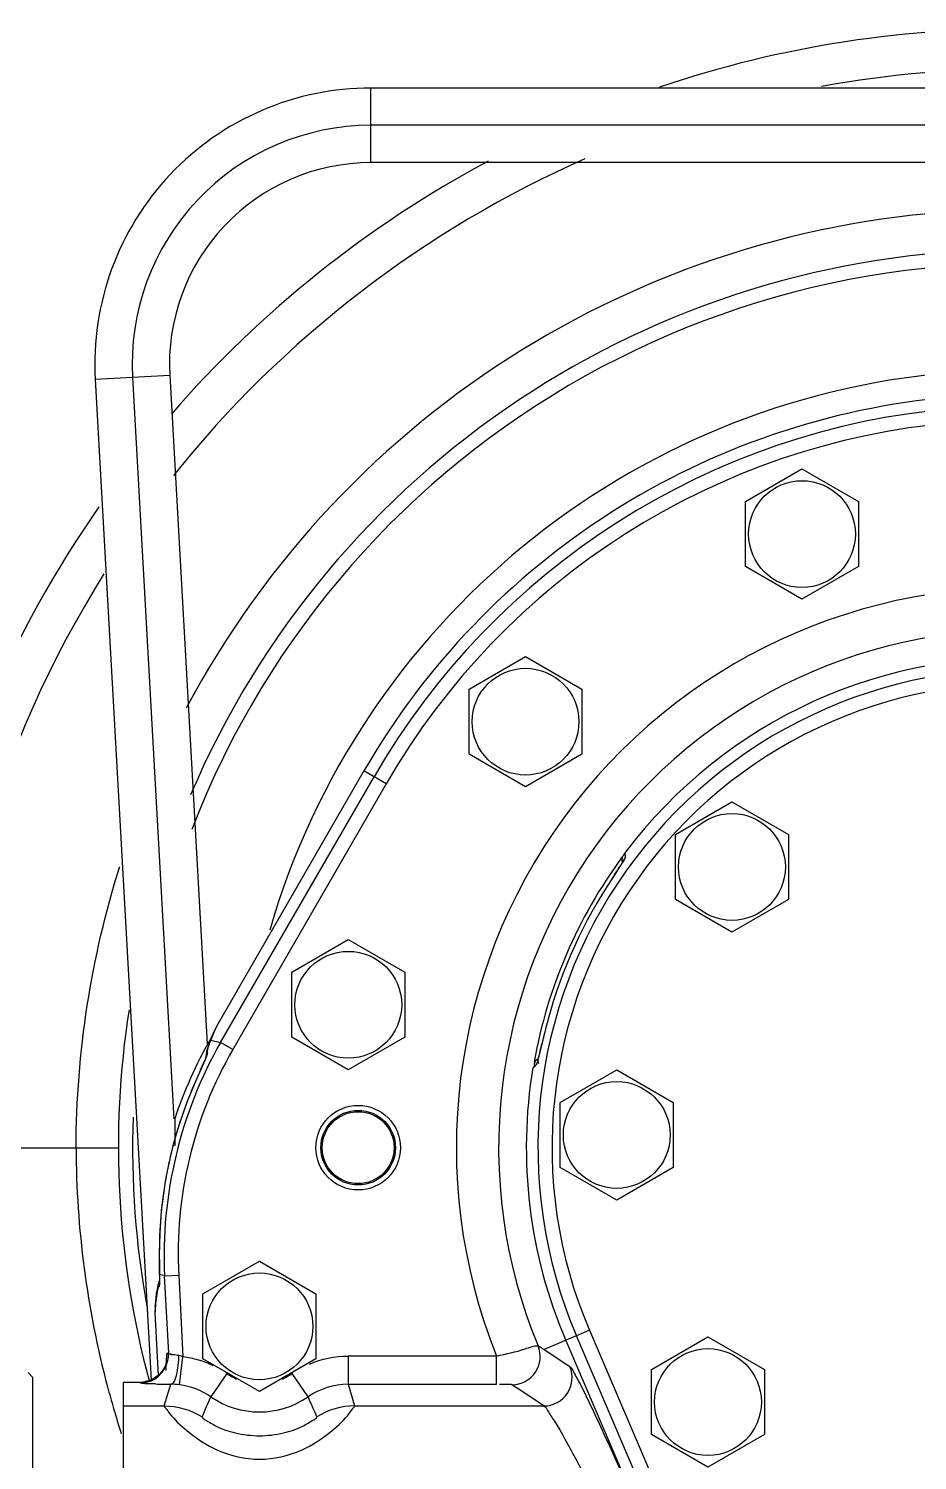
# Model space of a CAD drawing. Header units: millimetres. Extents: x 2513 to 2669, y 1505 to 1675.
# Drawn here: x 2525.012 to 2525.1999, y 1507.2757 to 1507.5785 of the extents above; entities that cross this region are included whole.
import ezdxf

# ---------------------------------------------------------------- set-up
doc = ezdxf.new("R2010")
doc.units = ezdxf.units.MM
doc.linetypes.add('CENTER', pattern=[0.6, 0.375, -0.075, 0.075, -0.075])
doc.layers.add('DEFAULT_1', color=7, linetype='CENTER')

msp = doc.modelspace()

# ---------------------------------------------------------------- linework, layer by layer
at = {"linetype": 'Continuous'}
for p, q in [((2525.084367375105, 1507.550114846318), (2525.084367375105, 1507.56589844365)), ((2525.255155857195, 1507.56589844365), (2525.084367375105, 1507.56589844365)), ((2525.255155857195, 1507.550114846318), (2525.084367375105, 1507.550114846318)), ((2525.041818242498, 1507.505117896147), (2525.026059304495, 1507.504235956378)), ((2525.041818242498, 1507.505117896147), (2525.04972758087, 1507.363789908155)), ((2525.026059304495, 1507.504235956378), (2525.037899253721, 1507.292673860645)), ((2525.163586338852, 1507.478459488658), (2525.175517247072, 1507.485347801731)), ((2525.175517247072, 1507.485347801731), (2525.187448155291, 1507.478459488658)), ((2525.163586338852, 1507.464682862514), (2525.163586338852, 1507.478459488658)), ((2525.187448155291, 1507.478459488658), (2525.187448155291, 1507.464682862514)), ((2525.175517247072, 1507.457794549442), (2525.163586338852, 1507.464682862514)), ((2525.187448155291, 1507.464682862514), (2525.175517247072, 1507.457794549442)), ((2525.105124888579, 1507.43878921883), (2525.117055796798, 1507.445677531902)), ((2525.117055796798, 1507.445677531902), (2525.128986705017, 1507.43878921883)), ((2525.105124888579, 1507.425012592686), (2525.105124888579, 1507.43878921883)), ((2525.128986705017, 1507.43878921883), (2525.128986705017, 1507.425012592686)), ((2525.117055796798, 1507.418124279614), (2525.105124888579, 1507.425012592686)), ((2525.128986705017, 1507.425012592686), (2525.117055796798, 1507.418124279614)), ((2525.082883543042, 1507.421480232334), (2525.051772933897, 1507.367595076641)), ((2525.05258312281, 1507.364084035719), (2525.085011510043, 1507.420251650013)), ((2525.087591087372, 1507.418762330348), (2525.082883543042, 1507.421480232334)), ((2525.087591087372, 1507.418762330348), (2525.05516270014, 1507.362594716053)), ((2525.148772127814, 1507.408067130165), (2525.160703036033, 1507.414955443238)), ((2525.160703036033, 1507.414955443238), (2525.172633944252, 1507.408067130165)), ((2525.148772127814, 1507.394290504021), (2525.148772127814, 1507.408067130165)), ((2525.172633944252, 1507.408067130165), (2525.172633944252, 1507.394290504021)), ((2525.137450357102, 1507.401968326271), (2525.137131196833, 1507.401467068905)), ((2525.137685545933, 1507.402349225573), (2525.137450357102, 1507.401968326271)), ((2525.137534310466, 1507.402104292666), (2525.137527201899, 1507.402191376002)), ((2525.137815084664, 1507.402571601343), (2525.137685545933, 1507.402349225573)), ((2525.137812065796, 1507.402560666163), (2525.137828629277, 1507.402596662035)), ((2525.137828629277, 1507.402596662035), (2525.137815084664, 1507.402571601343)), ((2525.138167438171, 1507.403587900583), (2525.13814117305, 1507.403909660854)), ((2525.135785020786, 1507.399396023251), (2525.13523549086, 1507.398548481554)), ((2525.136740530591, 1507.400863389934), (2525.135785020786, 1507.399396023251)), ((2525.137131196833, 1507.401467068905), (2525.136740530591, 1507.400863389934)), ((2525.134648777816, 1507.397637314849), (2525.134242297049, 1507.39700160484)), ((2525.13424234138, 1507.397001581478), (2525.134245788916, 1507.396999385121)), ((2525.13523549086, 1507.398548481554), (2525.134648777816, 1507.397637314849)), ((2525.160703036033, 1507.387402190949), (2525.148772127814, 1507.394290504021)), ((2525.172633944252, 1507.394290504021), (2525.160703036033, 1507.387402190949)), ((2525.067641951924, 1507.378935829264), (2525.079572860143, 1507.385824142336)), ((2525.079572860143, 1507.385824142336), (2525.091503768362, 1507.378935829264)), ((2525.067641951924, 1507.36515920312), (2525.067641951924, 1507.378935829264)), ((2525.091503768362, 1507.378935829264), (2525.091503768362, 1507.36515920312)), ((2525.050949955644, 1507.365872030648), (2525.050313345828, 1507.364313985513)), ((2525.050419209799, 1507.364777175709), (2525.050704517818, 1507.365271343694)), ((2525.051215791579, 1507.366491318349), (2525.050949955644, 1507.365872030648)), ((2525.051772933897, 1507.367595076641), (2525.0512279733, 1507.366486059271)), ((2525.121105600124, 1507.36625306213), (2525.120853103609, 1507.365229638102)), ((2525.121289662519, 1507.366986568275), (2525.121105600124, 1507.36625306213)), ((2525.121293615977, 1507.36698556419), (2525.121289653191, 1507.366986565743)), ((2525.050122383833, 1507.363812003073), (2525.049594102933, 1507.362156377344)), ((2525.050313345828, 1507.364313985513), (2525.050093124949, 1507.36373464041)), ((2525.050122502415, 1507.363812309117), (2525.050499978659, 1507.364584154381)), ((2525.050499978659, 1507.364584154381), (2525.05258312281, 1507.364084035719)), ((2525.055162700139, 1507.362594716053), (2525.05258312281, 1507.364084035719)), ((2525.079572860143, 1507.358270890048), (2525.067641951924, 1507.36515920312)), ((2525.091503768362, 1507.36515920312), (2525.079572860143, 1507.358270890048)), ((2525.120618649423, 1507.364262631741), (2525.120034017063, 1507.36181264645)), ((2525.120853103609, 1507.365229638102), (2525.120618649423, 1507.364262631741)), ((2525.04895034705, 1507.359608738455), (2525.047812820999, 1507.357078323503)), ((2525.049217096584, 1507.360213208271), (2525.04895034705, 1507.359608738455)), ((2525.049412180787, 1507.360670868826), (2525.049217096584, 1507.360213208271)), ((2525.049525859188, 1507.36095593966), (2525.049412180787, 1507.360670868826)), ((2525.049594102933, 1507.362156377344), (2525.049483865255, 1507.360850631656)), ((2525.049548167832, 1507.361016392412), (2525.049525859188, 1507.36095593966)), ((2525.04953646681, 1507.360974736609), (2525.049548167832, 1507.361016392412)), ((2525.119548233264, 1507.360422626952), (2525.119729986302, 1507.360586625597)), ((2525.119654068486, 1507.360303137668), (2525.119628892383, 1507.360215350423)), ((2525.119753316056, 1507.360673742222), (2525.119654068486, 1507.360303137668)), ((2525.119881591089, 1507.361184219536), (2525.119753316056, 1507.360673742222)), ((2525.120034017063, 1507.36181264645), (2525.119881591089, 1507.361184219536)), ((2525.119973828593, 1507.361533080056), (2525.120044510209, 1507.361828920939)), ((2525.047812820999, 1507.357078323503), (2525.047261006936, 1507.355839828502)), ((2525.1244131902, 1507.351395316125), (2525.136344098419, 1507.358283629197)), ((2525.136344098419, 1507.358283629197), (2525.148275006638, 1507.351395316125)), ((2525.047264932477, 1507.355838089483), (2525.047261000188, 1507.355839831498)), ((2525.1244131902, 1507.33761868998), (2525.1244131902, 1507.351395316125)), ((2525.148275006638, 1507.351395316125), (2525.148275006638, 1507.33761868998)), ((2525.042885317369, 1507.347916969308), (2525.042885317369, 1507.342219092916)), ((2524.993173700672, 1507.341822548703), (2525.030954410323, 1507.341822548303)), ((2525.136344098419, 1507.330730376909), (2525.1244131902, 1507.33761868998)), ((2525.148275006638, 1507.33761868998), (2525.136344098419, 1507.330730376909)), ((2525.03960579503, 1507.318958152027), (2525.039621563543, 1507.317440663167)), ((2525.039610000029, 1507.31895818441), (2525.039605812448, 1507.318958150529)), ((2525.039621563543, 1507.317440663167), (2525.039658625197, 1507.3149395326)), ((2525.048850771479, 1507.310929652415), (2525.060781679698, 1507.317817965486)), ((2525.060781679698, 1507.317817965486), (2525.072712587917, 1507.310929652415)), ((2525.039661794635, 1507.31421791832), (2525.039653751184, 1507.31366349287)), ((2525.039664411084, 1507.314984467521), (2525.039656556482, 1507.315096994485)), ((2525.039658625197, 1507.3149395326), (2525.039661794635, 1507.31421791832)), ((2525.040501409891, 1507.314783521884), (2525.039664411081, 1507.31498446752)), ((2525.040733726411, 1507.314727747623), (2525.043708283621, 1507.31488363756)), ((2525.041591876077, 1507.298353276553), (2525.040733726411, 1507.314727747623)), ((2525.043708283621, 1507.31488363756), (2525.044614833937, 1507.297585627073)), ((2525.038976460594, 1507.310998002431), (2525.038843227086, 1507.309896227447)), ((2525.039126184108, 1507.311914155066), (2525.038976460594, 1507.310998002431)), ((2525.039306416324, 1507.312700314882), (2525.039126184108, 1507.311914155066)), ((2525.039569438125, 1507.313463958492), (2525.039306416324, 1507.312700314882)), ((2525.039651451982, 1507.313609127594), (2525.039569438125, 1507.313463958492)), ((2525.03963897821, 1507.313314181778), (2525.03963235622, 1507.313227425062)), ((2525.039653751184, 1507.31366349287), (2525.03963897821, 1507.313314181778)), ((2525.048850771479, 1507.297153026271), (2525.048850771479, 1507.310929652415)), ((2525.072712587917, 1507.310929652415), (2525.072712587917, 1507.297153026271)), ((2525.038707026631, 1507.30824478714), (2525.038682902957, 1507.306909952767)), ((2525.038722051932, 1507.308570629938), (2525.038696840139, 1507.308245547723)), ((2525.038843227086, 1507.309896227447), (2525.038722051932, 1507.308570629938)), ((2525.038682902957, 1507.306909952767), (2525.039378357812, 1507.29363988361)), ((2525.127606787307, 1507.301955684712), (2525.120978500963, 1507.299121851896)), ((2525.130559017595, 1507.303217870236), (2525.127820190596, 1507.302046922358)), ((2525.184904934306, 1507.168526686055), (2525.127820190596, 1507.302046922358)), ((2525.130559017595, 1507.303217870236), (2525.187643761305, 1507.169697633933)), ((2525.143701491821, 1507.294922350554), (2525.15563240004, 1507.301810663626)), ((2525.15563240004, 1507.301810663626), (2525.167563308259, 1507.294922350554)), ((2525.120978500963, 1507.299121851896), (2525.126430272316, 1507.295523552156)), ((2525.125560853995, 1507.301080974016), (2525.182645597705, 1507.167560737713)), ((2525.041060950537, 1507.296128612409), (2525.040586486996, 1507.295055332422)), ((2525.041169005414, 1507.296558620983), (2525.041060950537, 1507.296128612409)), ((2525.041160352107, 1507.296490930455), (2525.041169005414, 1507.296558620983)), ((2525.044029883631, 1507.297794069206), (2525.043746425605, 1507.297847776532)), ((2525.043878578739, 1507.291669671536), (2525.044614833937, 1507.297585627074)), ((2525.044321156172, 1507.297706668448), (2525.044029883631, 1507.297794069206)), ((2525.044614833936, 1507.297585627073), (2525.044321156172, 1507.297706668448)), ((2525.060781679698, 1507.290264713198), (2525.048850771479, 1507.297153026271)), ((2525.072712587917, 1507.297153026271), (2525.060781679698, 1507.290264713198)), ((2525.079525662155, 1507.297745373108), (2525.079525662155, 1507.291783552991)), ((2525.110931750926, 1507.297745373108), (2525.079525662155, 1507.297745373149)), ((2525.110931750926, 1507.291783552992), (2525.110931750926, 1507.297745373108)), ((2525.012889025621, 1507.293253809828), (2525.01189478327, 1507.294248052179)), ((2525.012889025621, 1507.091422612453), (2525.012889025621, 1507.293253809828)), ((2525.038001999145, 1507.292700553238), (2525.035939551307, 1507.292164742697)), ((2525.039579702268, 1507.293777296166), (2525.038001999145, 1507.292700553238)), ((2525.040586486996, 1507.295055332422), (2525.039579702268, 1507.293777296166)), ((2525.053889080416, 1507.294053115048), (2525.050502970897, 1507.289146225791)), ((2525.071060388458, 1507.289146225764), (2525.067674278975, 1507.294053114997)), ((2525.143701491821, 1507.28114572441), (2525.143701491821, 1507.294922350554)), ((2525.167563308259, 1507.294922350554), (2525.167563308259, 1507.28114572441)), ((2525.035515899333, 1507.292149109057), (2525.031948651501, 1507.292149109057)), ((2525.031948651501, 1507.292145972648), (2525.031948651501, 1507.093226424767)), ((2525.035548907412, 1507.292140024073), (2525.031948651501, 1507.292140024073)), ((2525.035509279598, 1507.292149108997), (2525.035548907412, 1507.292140024073)), ((2525.035939551307, 1507.292164742697), (2525.035510102902, 1507.292149106451)), ((2525.035642761658, 1507.292079676562), (2525.035548907412, 1507.292140024073)), ((2525.040665554162, 1507.287218050971), (2525.042041768254, 1507.291796619002)), ((2525.079525662155, 1507.291783552991), (2525.080897805233, 1507.287218050971)), ((2525.079525662155, 1507.291783552991), (2525.110931750926, 1507.291783552992)), ((2525.115496671146, 1507.290816350711), (2525.114191652266, 1507.29168302897)), ((2525.120948442499, 1507.287218050971), (2525.115496671146, 1507.290816350711)), ((2525.031948651501, 1507.287218050971), (2525.040665554162, 1507.287218050971)), ((2525.080897805233, 1507.287218050971), (2525.120948442499, 1507.287218050971)), ((2525.15563240004, 1507.274257411338), (2525.143701491821, 1507.28114572441)), ((2525.167563308259, 1507.28114572441), (2525.15563240004, 1507.274257411338))]:
    msp.add_line(p, q, dxfattribs=at)
for centre, radius in [((2525.175517247072, 1507.471571175586), 0.01129102026507046), ((2525.117055796798, 1507.431900905758), 0.01129102026507046), ((2525.160703036033, 1507.401178817094), 0.01129102026507046), ((2525.079572860143, 1507.372047516192), 0.01129102026507046), ((2525.136344098419, 1507.344507003053), 0.01129102026507046), ((2525.081660769081, 1507.341822548703), 0.008948181164366784), ((2525.081660769081, 1507.341822548703), 0.007891798665795705), ((2525.081660769081, 1507.341822548703), 0.007605953989711766), ((2525.060781679698, 1507.304041339342), 0.01129102026507046), ((2525.15563240004, 1507.288034037482), 0.01129102026507046)]:
    msp.add_circle(centre, radius, dxfattribs=at)
for centre, radius, start, end in [((2525.220854698305, 1507.341822548703), 0.2366296796799216, 88.94632863399755, 108.6068545323849), ((2525.221050545535, 1507.339927986961), 0.2300421591988361, 89.41930087902342, 100.3756350660977), ((2525.084367375105, 1507.507499133523), 0.05839931012688821, 90, 183.2031835118743), ((2525.084367375105, 1507.507499133523), 0.04261571279529681, 90, 183.2031835118743), ((2525.220854698305, 1507.341822548703), 0.2366296796799216, 118.1608344626795, 139.0382142971436), ((2525.220836134614, 1507.341372994788), 0.1988226919946052, 91.520048389611, 151.992039739109), ((2525.220854698305, 1507.341822548703), 0.1899002891548951, 90.46773104607395, 156.8572127312925), ((2525.220854698305, 1507.341822548703), 0.1869022816284782, 79.54991168272201, 158.9033822499454), ((2525.220854698305, 1507.341822548703), 0.1644751898029997, 95.0000000037301, 163.7503451863549), ((2525.220854698305, 1507.341822548703), 0.1593153672626412, 95.0000000037301, 149.9999999993659), ((2525.220854698305, 1507.341822548703), 0.1568582026207057, 95.0000000037301, 149.9999999993659), ((2525.220854698305, 1507.341822548703), 0.1538795632896458, 95.0000000037301, 149.9999999993659), ((2525.220854698305, 1507.341822548703), 0.2366296796799216, 145.0709268946882, 191.5943596067626), ((2525.220808338929, 1507.34230412036), 0.2276351454818509, 147.9286238963831, 180.1212117039052), ((2525.220854698305, 1507.341822548703), 0.1184307889395808, 85.99002932629031, 201.8499203843775), ((2525.220854698305, 1507.341822548703), 0.1094880587653796, 85.99002932629031, 202.4983582511799), ((2525.220854698305, 1507.341822548703), 0.1036377955731485, 85.99002932629031, 142.9675920068773), ((2525.220854698305, 1507.341822548703), 0.1011806309313124, 85.99002932629031, 203.1484647974709), ((2525.220854698305, 1507.341822548703), 0.09820199160025252, 85.99002932629031, 203.1484647974709), ((2525.220854698305, 1507.341822548703), 0.1035748031059523, 143.5889293719288, 169.8924008804353), ((2525.125490007917, 1507.410054877199), 0.01443853827285134, 328.7356807743133, 329.5920429589136), ((2525.342587665024, 1507.264434610674), 0.246940796070406, 146.8334210954375, 147.5320217918008), ((2525.220854698305, 1507.341822548703), 0.1026957936328063, 147.4995878250384, 165.8161247289271), ((2525.220854698305, 1507.341822548703), 0.1026917059089778, 147.4995878283373, 165.8161247289271), ((2525.220854698305, 1507.341822548703), 0.1899002891548951, 171.1684043006489, 195.0234115816378), ((2525.094944682131, 1507.347242937404), 0.04770807846159859, 157.5531860701868, 158.5160819291925), ((2525.105633839131, 1507.342854312587), 0.05926305967492158, 157.3285395181834, 157.5776234939561), ((2525.129100307731, 1507.33294157467), 0.08473716978327271, 155.8609323542452, 157.2597639264612), ((2525.060585858258, 1507.362423940917), 0.0102142532294677, 156.5350739362498, 160.5701868696494), ((2525.360688075135, 1507.306595656281), 0.2468940016538461, 165.84189112209, 166.5711754179118), ((2525.127912731859, 1507.320036269888), 0.08948181164366784, 149.9999999993659, 161.8455548276343), ((2525.129965521892, 1507.319405627192), 0.08637567547533159, 149.9990466313954, 183.0009534445463), ((2525.055077435438, 1507.361898742324), 0.005311057997006279, 159.7800724445904, 170.5635166300098), ((2525.065330896512, 1507.358444590713), 0.01604741774140078, 160.7616245217286, 161.0440516519383), ((2525.086438892427, 1507.350610881569), 0.03855979610749927, 158.5439867655184, 158.7536095076096), ((2525.121291224838, 1507.358106230915), 0.002957982155674352, 123.0237504026358, 126.975301313858), ((2525.376575141862, 1507.209788151912), 0.3602440737965286, 155.6859552426882, 156.0825887468212), ((2525.220854698305, 1507.341822548703), 0.1036377955731485, 170.6365326027482, 203.1484647974709), ((2525.128959199877, 1507.319647196946), 0.0893560445099936, 156.1064626559684, 180.4418258976406), ((2525.129157965717, 1507.319580968831), 0.08956029425945454, 156.1192291249198, 166.8856375676073), ((2525.220854698305, 1507.341822548703), 0.1869022816284782, 178.0175302239702, 190.4417796258658), ((2525.22254396167, 1507.342506927543), 0.2005383343130631, 180.1955341627391, 194.8011600167907), ((2525.128960789514, 1507.319646711718), 0.08935334590598483, 166.8980067566616, 169.6499536651484), ((2525.129172648556, 1507.319627739888), 0.08956516828919271, 169.662363920342, 180.428325749333), ((2524.452532907203, 1507.305075907342), 0.5872151074441634, 0.9668443739884877, 1.080899633926616), ((2525.020030575087, 1507.313973974179), 0.01963787427004112, 357.8843809204276, 359.087550652089), ((2525.114174800982, 1507.297655801945), 0.005973132703908017, 270.1616421788779, 22.33943842045314), ((2525.041995255916, 1507.276673233302), 0.02107582506677243, 73.78104146366586, 82.86006937765877), ((2525.042061416873, 1507.276941457107), 0.02079979999385598, 64.54732071749363, 73.74966774712048), ((2525.035545451273, 1507.298096222688), 0.005953053630141343, 286.8515173329267, 294.0259969910608), ((2525.035560815581, 1507.298054793699), 0.005908959099268068, 294.0534834653182, 299.9771370308266), ((2525.035516092801, 1507.298131473196), 0.005997726734103131, 299.9812136065897, 314.2346871489445), ((2525.03554427139, 1507.298101186156), 0.00595636913945709, 314.2437155427762, 324.9233368333186), ((2525.035509984355, 1507.298127084073), 0.005999312086740447, 324.9091006453824, 332.5529985757499), ((2525.060781679698, 1507.304041339342), 0.01213559021617498, 235.3915089594433, 246.595244019088), ((2525.060781679698, 1507.304041339342), 0.01213559021617498, 293.4040569846647, 304.608490880132), ((2525.120931763942, 1507.293190879334), 0.005972851646807129, 270.1599926107281, 22.98847219117708), ((2525.220658083343, 1507.342254098972), 0.1986505856365573, 194.8696140162824, 196.2474348074383), ((2525.043798836252, 1507.470601943439), 0.1788139573272476, 268.4081653086393, 269.4369891319507), ((2525.041793050838, 1507.274937219493), 0.01686251210894128, 82.89530992398916, 89.15487070286032), ((2525.220819069171, 1507.342301090386), 0.1988182896154428, 196.2474558739394, 197.83439486042), ((2525.152890778528, 1507.241846637525), 0.1127855779795404, 155.205654270389, 157.5586764142938), ((2525.060781679698, 1507.304041339342), 0.01809741037562494, 235.3915089594433, 304.608490880132), ((2524.968671661681, 1507.241846406202), 0.1127865225394028, 22.44123459706675, 24.79421809821339)]:
    msp.add_arc(centre, radius, start, end, dxfattribs=at)
for points in [[(2525.129619981415, 1507.550892063843), (2525.096098357264, 1507.536230247899), (2525.065386981338, 1507.512607499381), (2525.042621110407, 1507.483965166144)], [(2525.02200678746, 1507.341822548703), (2525.022080519608, 1507.361888295218), (2525.02520585724, 1507.382173607396), (2525.03125765985, 1507.401305133859)], [(2525.05258312281, 1507.364084035719), (2525.04412365584, 1507.349431056739), (2525.03984859928, 1507.331624165123), (2525.040733726411, 1507.314727747623)], [(2525.120044510209, 1507.361828920939), (2525.120211637837, 1507.362530373573), (2525.120376587568, 1507.363232344837), (2525.120544361276, 1507.363933643222)], [(2525.048283861521, 1507.358114238485), (2525.048566917315, 1507.35874145801), (2525.048851869264, 1507.35936783294), (2525.049131388078, 1507.359996636684)], [(2525.039643523423, 1507.31615321445), (2525.039628465905, 1507.316997853087), (2525.039617564205, 1507.317842717444), (2525.039624514928, 1507.318687461691)], [(2525.037954679668, 1507.292551413558), (2525.040057339801, 1507.293439619941), (2525.041706842846, 1507.296073611478), (2525.041591876077, 1507.298353276553)], [(2525.04149802183, 1507.298413624065), (2525.041550457579, 1507.297373880207), (2525.041313804088, 1507.296285740575), (2525.040833999301, 1507.295361833565)], [(2525.041029441702, 1507.294690823364), (2525.041044279892, 1507.295337225428), (2525.041065919909, 1507.295983753565), (2525.041108249156, 1507.296628938836)], [(2525.071347986719, 1507.296076189516), (2525.073906696079, 1507.297168465795), (2525.076743570844, 1507.297739987807), (2525.079525662155, 1507.297745373149)], [(2525.035642761658, 1507.292079676562), (2525.036429277825, 1507.292081548629), (2525.037230151385, 1507.292245358084), (2525.037954679668, 1507.292551413558)], [(2525.050501902797, 1507.289144678992), (2525.048557798711, 1507.290487567065), (2525.046223296509, 1507.291377801251), (2525.043878651965, 1507.291670258146)], [(2525.079525661658, 1507.2917848461), (2525.076570198908, 1507.291784169892), (2525.073493214629, 1507.290824355495), (2525.071061500259, 1507.289144615709)], [(2525.040665554398, 1507.287219330054), (2525.043435779014, 1507.287217842242), (2525.046306439201, 1507.286383974333), (2525.048646344908, 1507.284901075849)], [(2525.080897804986, 1507.287219344913), (2525.078127582574, 1507.287217877896), (2525.075256951293, 1507.286383921151), (2525.072917035199, 1507.284901043194)]]:
    msp.add_open_spline(points, degree=3, dxfattribs=at)
for points, knots in [([(2525.135877582074, 1507.399529756297), (2525.136406791891, 1507.400341418152), (2525.137069768214, 1507.401344529988), (2525.137710795527, 1507.40236187863), (2525.137831813332, 1507.402561464987)], [0, 0, 0, 0, 0.805873235, 1, 1, 1, 1]), ([(2525.137579592336, 1507.403323299736), (2525.137533336525, 1507.403208530567), (2525.137458439278, 1507.402978083931), (2525.137432530281, 1507.402735226148), (2525.137437588025, 1507.402617875348)], [0, 0, 0, 0, 0.5130185845, 1, 1, 1, 1]), ([(2525.137437588025, 1507.402617875348), (2525.137440679509, 1507.402546146121), (2525.137460218621, 1507.402402057621), (2525.137510623894, 1507.402265297982), (2525.137543268082, 1507.402200521587)], [0, 0, 0, 0, 0.4974321916, 1, 1, 1, 1]), ([(2525.138121166366, 1507.404240137284), (2525.138016016374, 1507.404100752033), (2525.137813621389, 1507.403807762144), (2525.137647281045, 1507.403491247861), (2525.137579592336, 1507.403323299736)], [0, 0, 0, 0, 0.4908953094, 1, 1, 1, 1]), ([(2525.138187000886, 1507.403257711245), (2525.138084649135, 1507.403120871651), (2525.137887082552, 1507.402833878241), (2525.137723969555, 1507.402524380956), (2525.137657374597, 1507.402360204012)], [0, 0, 0, 0, 0.4909691392, 1, 1, 1, 1]), ([(2525.137942429735, 1507.402746759909), (2525.138008144554, 1507.402858905761), (2525.138080684706, 1507.403019921583), (2525.138200361884, 1507.403199700345), (2525.138187074057, 1507.40325765687)], [0, 0, 0, 0, 0.6861286126, 1, 1, 1, 1]), ([(2525.13814117305, 1507.403909660854), (2525.138137054858, 1507.403964295009), (2525.13812982447, 1507.404074433217), (2525.13812394115, 1507.40418464699), (2525.138121140411, 1507.404240156866)], [0, 0, 0, 0, 0.496415041, 1, 1, 1, 1]), ([(2525.138187000886, 1507.403257711245), (2525.138184306999, 1507.403313197376), (2525.138178611921, 1507.403423309836), (2525.138171509023, 1507.403533345326), (2525.138167438171, 1507.403587900583)], [0, 0, 0, 0, 0.5038299117, 1, 1, 1, 1]), ([(2525.049807648092, 1507.361763912744), (2525.049777561547, 1507.361828348701), (2525.049757047725, 1507.362012393422), (2525.049774305293, 1507.362189868543), (2525.04978959278, 1507.362296863675)], [0, 0, 0, 0, 0.3968507256, 1, 1, 1, 1]), ([(2525.04978959278, 1507.362296863675), (2525.049817804263, 1507.362494312173), (2525.049924206585, 1507.362953406095), (2525.050065889784, 1507.363401624912), (2525.050153752572, 1507.363657451541)], [0, 0, 0, 0, 0.4244166432, 1, 1, 1, 1]), ([(2525.050179632522, 1507.363732200351), (2525.050227275017, 1507.363868724711), (2525.050331000595, 1507.364153894593), (2525.050440997997, 1507.364436695202), (2525.05049997866, 1507.364584154381)], [0, 0, 0, 0, 0.4765687133, 1, 1, 1, 1]), ([(2525.049131388078, 1507.359996636684), (2525.049210968385, 1507.360175660035), (2525.049356353245, 1507.360505284052), (2525.049497877314, 1507.360836609086), (2525.049560503014, 1507.360988556284)], [0, 0, 0, 0, 0.5438116172, 1, 1, 1, 1]), ([(2525.049807648099, 1507.36176391274), (2525.049705378285, 1507.361573039643), (2525.049524823815, 1507.361163259733), (2525.049404808799, 1507.360730375808), (2525.04936807969, 1507.360503530634)], [0, 0, 0, 0, 0.4851520599, 1, 1, 1, 1]), ([(2525.049560503014, 1507.360988556284), (2525.04957918116, 1507.361033874611), (2525.049614462256, 1507.36112047088), (2525.049648803074, 1507.361207445971), (2525.049664831404, 1507.361248948011)], [0, 0, 0, 0, 0.5242066471, 1, 1, 1, 1]), ([(2525.049664831404, 1507.361248948011), (2525.049709408501, 1507.361364371174), (2525.049753772124, 1507.361524127889), (2525.049830989465, 1507.361713881742), (2525.049807648092, 1507.361763912744)], [0, 0, 0, 0, 0.6914721997, 1, 1, 1, 1]), ([(2525.118597723826, 1507.358684100704), (2525.118724332759, 1507.358805442264), (2525.118983820402, 1507.359041930221), (2525.119242974086, 1507.359278799034), (2525.119369519372, 1507.359400664651)], [0, 0, 0, 0, 0.4995482611, 1, 1, 1, 1]), ([(2525.118914208726, 1507.359613669763), (2525.118895956317, 1507.359503014628), (2525.118899802969, 1507.35925394703), (2525.118983797131, 1507.3590209453), (2525.119041949285, 1507.358902885623)], [0, 0, 0, 0, 0.4600948143, 1, 1, 1, 1]), ([(2525.11951208525, 1507.360469347661), (2525.119366492451, 1507.3603594351), (2525.119101201017, 1507.360117697037), (2525.118942191719, 1507.35978331653), (2525.118914208726, 1507.359613669763)], [0, 0, 0, 0, 0.5147921161, 1, 1, 1, 1]), ([(2525.119369629814, 1507.359400645517), (2525.119431855233, 1507.359458320199), (2525.119496251673, 1507.35973487633), (2525.119581428393, 1507.359974937173), (2525.119628199519, 1507.36014809074)], [0, 0, 0, 0, 0.3211296937, 1, 1, 1, 1]), ([(2525.119628199519, 1507.36014809074), (2525.119684393605, 1507.360356129489), (2525.119801340523, 1507.360817408933), (2525.119913150605, 1507.361279912769), (2525.119973828593, 1507.361533080056)], [0, 0, 0, 0, 0.452879642, 1, 1, 1, 1]), ([(2525.119691303931, 1507.360327867224), (2525.11967267125, 1507.360218042988), (2525.119676002786, 1507.359969937689), (2525.119759705296, 1507.359737949385), (2525.119817684728, 1507.359620137065)], [0, 0, 0, 0, 0.4589766665, 1, 1, 1, 1]), ([(2525.039664411081, 1507.31498446752), (2525.039667825018, 1507.314748260149), (2525.039671793464, 1507.314307181667), (2525.039669407596, 1507.313866074088), (2525.039665959195, 1507.313661249431)], [0, 0, 0, 0, 0.5355694547, 1, 1, 1, 1]), ([(2525.039217863184, 1507.311660298557), (2525.03915164356, 1507.311390722605), (2525.03887063333, 1507.309819061672), (2525.038763786322, 1507.308224400797), (2525.038682902964, 1507.306909952615)], [0, 0, 0, 0, 0.1740895538, 1, 1, 1, 1]), ([(2525.039556425491, 1507.312458189185), (2525.03947544693, 1507.312381959613), (2525.039340839716, 1507.312112145677), (2525.039260761817, 1507.311834936211), (2525.039217863184, 1507.311660298557)], [0, 0, 0, 0, 0.3821209904, 1, 1, 1, 1]), ([(2525.039556377505, 1507.312458192585), (2525.039545050625, 1507.31266459895), (2525.039550432301, 1507.313090040087), (2525.039615626432, 1507.313512095055), (2525.039672190389, 1507.313722251108)], [0, 0, 0, 0, 0.4871354404, 1, 1, 1, 1]), ([(2525.039628332825, 1507.312802072222), (2525.039621019666, 1507.312722770822), (2525.039602970575, 1507.312612575789), (2525.039584463087, 1507.312484000356), (2525.039556425491, 1507.312458189185)], [0, 0, 0, 0, 0.6763460862, 1, 1, 1, 1]), ([(2525.039655063541, 1507.313249019886), (2525.039651961483, 1507.313167423741), (2525.039645074089, 1507.31301831323), (2525.039634541121, 1507.312869392872), (2525.039628332825, 1507.312802072222)], [0, 0, 0, 0, 0.5470610003, 1, 1, 1, 1]), ([(2525.110931750926, 1507.297745373108), (2525.112954575467, 1507.298258685257), (2525.115894117871, 1507.298734671266), (2525.118775991865, 1507.299971356196), (2525.119699721219, 1507.299926181044)], [0, 0, 0, 0, 0.6929270634, 1, 1, 1, 1]), ([(2525.120978016355, 1507.299121644754), (2525.120760615249, 1507.299248887454), (2525.120338997038, 1507.299524439826), (2525.1199171147, 1507.299799659202), (2525.11969963997, 1507.299926147394)], [0, 0, 0, 0, 0.5003144522999999, 1, 1, 1, 1]), ([(2525.041108249156, 1507.296628938836), (2525.041126544144, 1507.296907792302), (2525.041205026883, 1507.297336494631), (2525.041199346515, 1507.298562455397), (2525.04149802183, 1507.298413624065)], [0, 0, 0, 0, 0.4557616195, 1, 1, 1, 1]), ([(2525.041905718388, 1507.298199079049), (2525.041896514604, 1507.298217645076), (2525.042029833467, 1507.298267824433), (2525.042089985166, 1507.298262246389), (2525.042158558477, 1507.298268315196)], [0, 0, 0, 0, 0.2313681791, 1, 1, 1, 1]), ([(2525.043746425605, 1507.297847776532), (2525.043349234652, 1507.297905596721), (2525.04282829531, 1507.298092524469), (2525.042005221062, 1507.297998360594), (2525.041905718388, 1507.298199079049)], [0, 0, 0, 0, 0.6417872478, 1, 1, 1, 1]), ([(2525.042041767924, 1507.291796620474), (2525.042769744864, 1507.291881805102), (2525.043554342893, 1507.294614276655), (2525.043738969969, 1507.296435889961), (2525.04374642578, 1507.297847776541)], [0, 0, 0, 0, 0.3417226763, 1, 1, 1, 1]), ([(2525.126430272316, 1507.295523552156), (2525.126798215428, 1507.295284566385), (2525.127419181614, 1507.293902786281), (2525.128847142875, 1507.291476956176), (2525.130695868732, 1507.287534345726), (2525.134092997874, 1507.280364959672), (2525.138885791268, 1507.269640593938), (2525.142817867706, 1507.260599829729), (2525.144880580253, 1507.255778084715)], [0, 0, 0, 0, 0.0300152051, 0.09713968320000001, 0.1973245962, 0.3252782912, 0.6412201215, 1, 1, 1, 1]), ([(2525.037271196581, 1507.292398797774), (2525.036991948224, 1507.292314134251), (2525.036421921237, 1507.292185491895), (2525.035839192061, 1507.292140573939), (2525.035548907411, 1507.292140024073)], [0, 0, 0, 0, 0.5013016756, 1, 1, 1, 1]), ([(2525.038831530706, 1507.291856993271), (2525.038405431864, 1507.291869342196), (2525.037360360026, 1507.291964105867), (2525.036215028285, 1507.291793925802), (2525.035642761658, 1507.292079676562)], [0, 0, 0, 0, 0.3999152193, 1, 1, 1, 1]), ([(2525.114191652266, 1507.29168302897), (2525.114126880918, 1507.291719520087), (2525.113210605325, 1507.291715886306), (2525.112371788241, 1507.291777724668), (2525.111572207924, 1507.291755494976)], [0, 0, 0, 0, 0.0850383761, 1, 1, 1, 1]), ([(2525.040665554162, 1507.287218050971), (2525.040636072332, 1507.287035841046), (2525.041178988906, 1507.286493172767), (2525.042412689935, 1507.284639475473), (2525.046026326961, 1507.281288936342), (2525.052091496015, 1507.277234913777), (2525.060781680358, 1507.275223587555), (2525.069471864341, 1507.277234914114), (2525.075537033252, 1507.281288937255), (2525.079150669471, 1507.284639475238), (2525.080384370935, 1507.286493173251), (2525.080927286502, 1507.287035841019), (2525.080897805233, 1507.287218050971)], [0, 0, 0, 0, 0.011604177, 0.0408718377, 0.1488282726, 0.3097836885, 0.5000000128000001, 0.6902163378, 0.8511717453000001, 0.9591281722, 0.9883958270000001, 1, 1, 1, 1]), ([(2525.120948442499, 1507.287218050971), (2525.121302981312, 1507.287019461531), (2525.121970332796, 1507.285815337135), (2525.124294074623, 1507.282348472598), (2525.12801922525, 1507.275288923278), (2525.133489543554, 1507.265166524517), (2525.137318915647, 1507.257473780743), (2525.139398750436, 1507.253434403646)], [0, 0, 0, 0, 0.0316423829, 0.1008585641, 0.3318466532, 0.6462245077000001, 1, 1, 1, 1]), ([(2525.048646444626, 1507.284901233072), (2525.048722757202, 1507.284614154833), (2525.049906700312, 1507.283972369568), (2525.051978238635, 1507.28259276997), (2525.055940314559, 1507.281293892762), (2525.060781679702, 1507.280700547594), (2525.065623044897, 1507.281293892763), (2525.069585120685, 1507.282592770014), (2525.071656659244, 1507.283972369534), (2525.072840602093, 1507.284614154868), (2525.072916914769, 1507.284901233072)], [0, 0, 0, 0, 0.0342273737, 0.1369442954, 0.3029331559, 0.5000000004999999, 0.6970668455, 0.8630557052, 0.9657726272, 1, 1, 1, 1])]:
    msp.add_open_spline(points, degree=3, knots=knots, dxfattribs=at)
at = {"layer": 'DEFAULT_1', "linetype": 'CENTER'}
for p, q in [((2525.255155857195, 1507.558006644984), (2525.084367375105, 1507.558006644984)), ((2525.033938773496, 1507.504676926263), (2525.042712294925, 1507.347907286046))]:
    msp.add_line(p, q, dxfattribs=at)
msp.add_arc((2525.084367375105, 1507.507499133523), 0.05050751146109251, 90, 183.2031835118743, dxfattribs=at)

doc.saveas('drawing.dxf')
